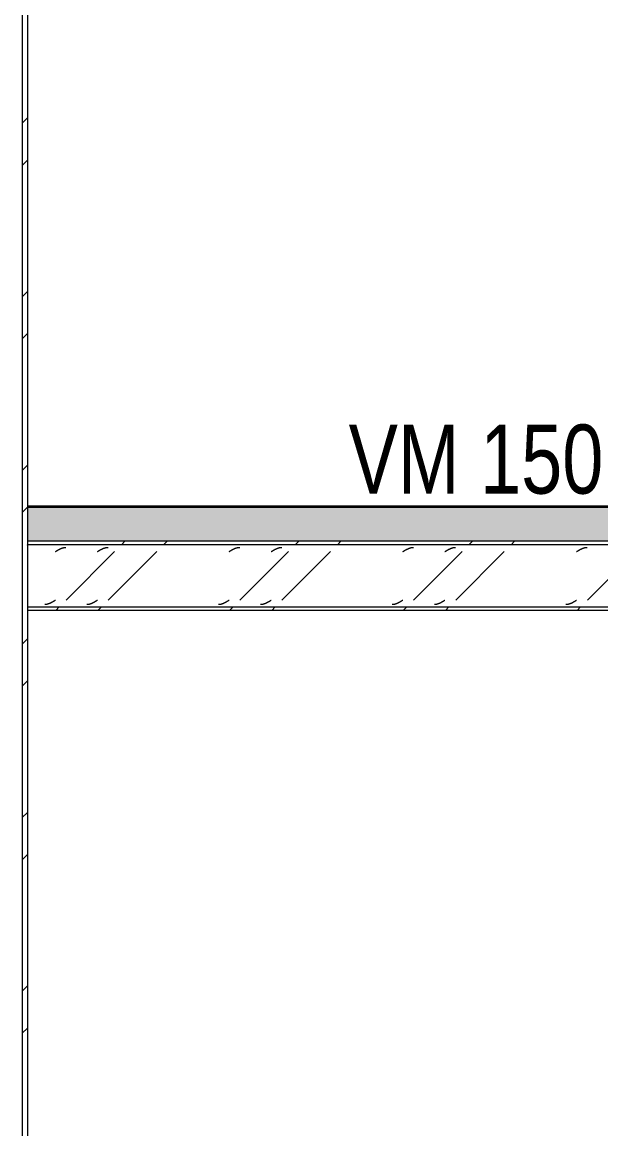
# Model space of a CAD drawing. Header units: centimetres. Extents: x -6741 to 14818, y -293 to 1595.
# Drawn here: x 8144.1 to 8311.6, y 208.7 to 529.3 of the extents above; entities that cross this region are included whole.
import ezdxf

# ---------------------------------------------------------------- set-up
doc = ezdxf.new("R2010")
doc.units = ezdxf.units.CM
for name, color, linetype, lineweight in [('A-FLOR', 7, 'Continuous', 9), ('A-FLOR-PATT', 7, 'Continuous', 35), ('S-BEAM', 7, 'Continuous', 9), ('S-BEAM-IDEN', 7, 'Continuous', 18), ('S-COLS', 7, 'Continuous', 9)]:
    doc.layers.add(name, color=color, linetype=linetype, lineweight=lineweight)
doc.styles.add('Century Gothic_2', font='GOTHIC.TTF', dxfattribs={"width": 0.8, "height": 20})
pattern_1 = [(45, (50.4, 0), (-25.14472, 25.14472), []), (45, (50.4, 38.1), (-25.14472, 25.14472), [])]

# ---------------------------------------------------------------- blocks, each defined once
blk = doc.blocks.new('UC-Perfil universal-Pilar - 200 x 200-V24-Elevación Eje 8-9')
at = {"layer": 'S-COLS', "true_color": 0xc0c0c0}
h = blk.add_hatch(dxfattribs=at)
h.set_pattern_fill('FP_24', color=9, style=0, pattern_type=2)
h.set_pattern_definition(pattern_1)
h.paths.add_polyline_path([(-6793.94, 94), (-6793.94, 933.53), (-6795.48, 933.53), (-6795.48, 94)])
at = {"layer": 'S-COLS'}
for p, q in [((-6795.48, 933.53), (-6795.48, 94)), ((-6793.94, 933.53), (-6793.94, 94))]:
    blk.add_line(p, q, dxfattribs=at)
blk = doc.blocks.new('FP_29-Elevación Eje 8-9')
at = {"layer": 'S-BEAM', "color": 9, "true_color": 0xc0c0c0}
for p, q in [((-6788.93, 360.61), (-6788.88, 360.61)), ((-6788.88, 360.61), (-6788.83, 360.61)), ((-6788.83, 360.61), (-6788.78, 360.62)), ((-6788.78, 360.62), (-6788.73, 360.62)), ((-6788.73, 360.62), (-6788.69, 360.62)), ((-6788.69, 360.62), (-6788.64, 360.63)), ((-6788.64, 360.63), (-6788.59, 360.63)), ((-6788.59, 360.63), (-6788.54, 360.64)), ((-6788.54, 360.64), (-6788.49, 360.65)), ((-6788.49, 360.65), (-6788.44, 360.65)), ((-6788.44, 360.65), (-6788.39, 360.66)), ((-6788.39, 360.66), (-6788.34, 360.67)), ((-6788.34, 360.67), (-6788.3, 360.68)), ((-6788.3, 360.68), (-6788.25, 360.69)), ((-6788.25, 360.69), (-6788.2, 360.7)), ((-6788.2, 360.7), (-6788.15, 360.72)), ((-6788.15, 360.72), (-6788.1, 360.73)), ((-6788.1, 360.73), (-6788.05, 360.74)), ((-6788.05, 360.74), (-6788, 360.76)), ((-6788, 360.76), (-6787.96, 360.77)), ((-6787.96, 360.77), (-6787.91, 360.79)), ((-6787.91, 360.79), (-6787.86, 360.8)), ((-6787.86, 360.8), (-6787.81, 360.82)), ((-6787.81, 360.82), (-6787.76, 360.83)), ((-6787.76, 360.83), (-6787.71, 360.85)), ((-6787.71, 360.85), (-6787.66, 360.87)), ((-6787.66, 360.87), (-6787.62, 360.89)), ((-6787.62, 360.89), (-6787.57, 360.91)), ((-6787.57, 360.91), (-6787.52, 360.93)), ((-6787.52, 360.93), (-6787.47, 360.95)), ((-6787.47, 360.95), (-6787.42, 360.97)), ((-6787.42, 360.97), (-6787.37, 360.99)), ((-6787.37, 360.99), (-6787.32, 361.01)), ((-6787.32, 361.01), (-6787.28, 361.04)), ((-6787.28, 361.04), (-6787.23, 361.06)), ((-6787.23, 361.06), (-6787.18, 361.08)), ((-6787.18, 361.08), (-6787.13, 361.11)), ((-6787.13, 361.11), (-6787.08, 361.13)), ((-6787.08, 361.13), (-6787.03, 361.16)), ((-6787.03, 361.16), (-6786.98, 361.18)), ((-6786.98, 361.18), (-6786.94, 361.21)), ((-6786.94, 361.21), (-6786.89, 361.23)), ((-6786.89, 361.23), (-6786.84, 361.26)), ((-6786.84, 361.26), (-6786.79, 361.29)), ((-6786.79, 361.29), (-6786.74, 361.31)), ((-6786.74, 361.31), (-6786.69, 361.34)), ((-6786.69, 361.34), (-6786.64, 361.37)), ((-6786.64, 361.37), (-6786.6, 361.4)), ((-6786.6, 361.4), (-6786.55, 361.42)), ((-6786.55, 361.42), (-6786.5, 361.45)), ((-6786.5, 361.45), (-6786.45, 361.48)), ((-6786.45, 361.48), (-6786.4, 361.51)), ((-6786.4, 361.51), (-6786.35, 361.54)), ((-6786.35, 361.54), (-6786.3, 361.57)), ((-6786.3, 361.57), (-6786.26, 361.6)), ((-6786.26, 361.6), (-6786.21, 361.63)), ((-6786.21, 361.63), (-6786.16, 361.66)), ((-6786.16, 361.66), (-6786.11, 361.69)), ((-6786.11, 361.69), (-6786.06, 361.72)), ((-6786.06, 361.72), (-6786.01, 361.75)), ((-6786.01, 361.75), (-6785.96, 361.78)), ((-6785.96, 361.78), (-6785.92, 361.81)), ((-6785.92, 361.81), (-6785.87, 361.84)), ((-6776.74, 360.61), (-6776.69, 360.61)), ((-6776.69, 360.61), (-6776.64, 360.61)), ((-6776.64, 360.61), (-6776.59, 360.62)), ((-6776.59, 360.62), (-6776.54, 360.62)), ((-6776.54, 360.62), (-6776.5, 360.62)), ((-6776.5, 360.62), (-6776.45, 360.63)), ((-6776.45, 360.63), (-6776.4, 360.63)), ((-6776.4, 360.63), (-6776.35, 360.64)), ((-6776.35, 360.64), (-6776.3, 360.65)), ((-6776.3, 360.65), (-6776.25, 360.65)), ((-6776.25, 360.65), (-6776.2, 360.66)), ((-6776.2, 360.66), (-6776.16, 360.67)), ((-6776.16, 360.67), (-6776.11, 360.68)), ((-6776.11, 360.68), (-6776.06, 360.69)), ((-6776.06, 360.69), (-6776.01, 360.7)), ((-6776.01, 360.7), (-6775.96, 360.72)), ((-6775.96, 360.72), (-6775.91, 360.73)), ((-6775.91, 360.73), (-6775.86, 360.74)), ((-6775.86, 360.74), (-6775.82, 360.76)), ((-6775.82, 360.76), (-6775.77, 360.77)), ((-6775.77, 360.77), (-6775.72, 360.79)), ((-6775.72, 360.79), (-6775.67, 360.8)), ((-6775.67, 360.8), (-6775.62, 360.82)), ((-6775.62, 360.82), (-6775.57, 360.83)), ((-6775.57, 360.83), (-6775.52, 360.85)), ((-6775.52, 360.85), (-6775.48, 360.87)), ((-6775.48, 360.87), (-6775.43, 360.89)), ((-6775.43, 360.89), (-6775.38, 360.91)), ((-6775.38, 360.91), (-6775.33, 360.93)), ((-6775.33, 360.93), (-6775.28, 360.95)), ((-6775.28, 360.95), (-6775.23, 360.97)), ((-6775.23, 360.97), (-6775.18, 360.99)), ((-6775.18, 360.99), (-6775.13, 361.01)), ((-6775.13, 361.01), (-6775.09, 361.04)), ((-6775.09, 361.04), (-6775.04, 361.06)), ((-6775.04, 361.06), (-6774.99, 361.08)), ((-6774.99, 361.08), (-6774.94, 361.11)), ((-6774.94, 361.11), (-6774.89, 361.13)), ((-6774.89, 361.13), (-6774.84, 361.16)), ((-6774.84, 361.16), (-6774.79, 361.18)), ((-6774.79, 361.18), (-6774.75, 361.21)), ((-6774.75, 361.21), (-6774.7, 361.23)), ((-6774.7, 361.23), (-6774.65, 361.26)), ((-6774.65, 361.26), (-6774.6, 361.29)), ((-6774.6, 361.29), (-6774.55, 361.31)), ((-6774.55, 361.31), (-6774.5, 361.34)), ((-6774.5, 361.34), (-6774.45, 361.37)), ((-6774.45, 361.37), (-6774.41, 361.4)), ((-6774.41, 361.4), (-6774.36, 361.42)), ((-6774.36, 361.42), (-6774.31, 361.45)), ((-6774.31, 361.45), (-6774.26, 361.48)), ((-6774.26, 361.48), (-6774.21, 361.51)), ((-6774.21, 361.51), (-6774.16, 361.54)), ((-6774.16, 361.54), (-6774.11, 361.57)), ((-6774.11, 361.57), (-6774.07, 361.6)), ((-6774.07, 361.6), (-6774.02, 361.63)), ((-6774.02, 361.63), (-6773.97, 361.66)), ((-6773.97, 361.66), (-6773.92, 361.69)), ((-6773.92, 361.69), (-6773.87, 361.72)), ((-6773.87, 361.72), (-6773.82, 361.75)), ((-6773.82, 361.75), (-6773.77, 361.78)), ((-6773.77, 361.78), (-6773.73, 361.81)), ((-6773.73, 361.81), (-6773.68, 361.84)), ((-6738.64, 360.61), (-6738.59, 360.61)), ((-6738.59, 360.61), (-6738.54, 360.61)), ((-6738.54, 360.61), (-6738.49, 360.62)), ((-6738.49, 360.62), (-6738.44, 360.62)), ((-6738.44, 360.62), (-6738.4, 360.62)), ((-6738.4, 360.62), (-6738.35, 360.63)), ((-6738.35, 360.63), (-6738.3, 360.63)), ((-6738.3, 360.63), (-6738.25, 360.64)), ((-6738.25, 360.64), (-6738.2, 360.65)), ((-6738.2, 360.65), (-6738.15, 360.65)), ((-6738.15, 360.65), (-6738.1, 360.66)), ((-6738.1, 360.66), (-6738.06, 360.67)), ((-6738.06, 360.67), (-6738.01, 360.68)), ((-6738.01, 360.68), (-6737.96, 360.69)), ((-6737.96, 360.69), (-6737.91, 360.7)), ((-6737.91, 360.7), (-6737.86, 360.72)), ((-6737.86, 360.72), (-6737.81, 360.73)), ((-6737.81, 360.73), (-6737.76, 360.74)), ((-6737.76, 360.74), (-6737.72, 360.76)), ((-6737.72, 360.76), (-6737.67, 360.77)), ((-6737.67, 360.77), (-6737.62, 360.79)), ((-6737.62, 360.79), (-6737.57, 360.8)), ((-6737.57, 360.8), (-6737.52, 360.82)), ((-6737.52, 360.82), (-6737.47, 360.83)), ((-6737.47, 360.83), (-6737.42, 360.85)), ((-6737.42, 360.85), (-6737.38, 360.87)), ((-6737.38, 360.87), (-6737.33, 360.89)), ((-6737.33, 360.89), (-6737.28, 360.91)), ((-6737.28, 360.91), (-6737.23, 360.93)), ((-6737.23, 360.93), (-6737.18, 360.95)), ((-6737.18, 360.95), (-6737.13, 360.97)), ((-6737.13, 360.97), (-6737.08, 360.99)), ((-6737.08, 360.99), (-6737.03, 361.01)), ((-6737.03, 361.01), (-6736.99, 361.04)), ((-6736.99, 361.04), (-6736.94, 361.06)), ((-6736.94, 361.06), (-6736.89, 361.08)), ((-6736.89, 361.08), (-6736.84, 361.11)), ((-6736.84, 361.11), (-6736.79, 361.13)), ((-6736.79, 361.13), (-6736.74, 361.16)), ((-6736.74, 361.16), (-6736.69, 361.18)), ((-6736.69, 361.18), (-6736.65, 361.21)), ((-6736.65, 361.21), (-6736.6, 361.23)), ((-6736.6, 361.23), (-6736.55, 361.26)), ((-6736.55, 361.26), (-6736.5, 361.29)), ((-6736.5, 361.29), (-6736.45, 361.31)), ((-6736.45, 361.31), (-6736.4, 361.34)), ((-6736.4, 361.34), (-6736.35, 361.37)), ((-6736.35, 361.37), (-6736.31, 361.4)), ((-6736.31, 361.4), (-6736.26, 361.42)), ((-6736.26, 361.42), (-6736.21, 361.45)), ((-6736.21, 361.45), (-6736.16, 361.48)), ((-6736.16, 361.48), (-6736.11, 361.51)), ((-6736.11, 361.51), (-6736.06, 361.54)), ((-6736.06, 361.54), (-6736.01, 361.57)), ((-6736.01, 361.57), (-6735.97, 361.6)), ((-6735.97, 361.6), (-6735.92, 361.63)), ((-6735.92, 361.63), (-6735.87, 361.66)), ((-6735.87, 361.66), (-6735.82, 361.69)), ((-6735.82, 361.69), (-6735.77, 361.72)), ((-6735.77, 361.72), (-6735.72, 361.75)), ((-6735.72, 361.75), (-6735.67, 361.78)), ((-6735.67, 361.78), (-6735.63, 361.81)), ((-6735.63, 361.81), (-6735.58, 361.84)), ((-6726.45, 360.61), (-6726.4, 360.61)), ((-6726.4, 360.61), (-6726.35, 360.61)), ((-6726.35, 360.61), (-6726.3, 360.62)), ((-6726.3, 360.62), (-6726.25, 360.62)), ((-6726.25, 360.62), (-6726.21, 360.62)), ((-6726.21, 360.62), (-6726.16, 360.63)), ((-6726.16, 360.63), (-6726.11, 360.63)), ((-6726.11, 360.63), (-6726.06, 360.64)), ((-6726.06, 360.64), (-6726.01, 360.65)), ((-6726.01, 360.65), (-6725.96, 360.65)), ((-6725.96, 360.65), (-6725.91, 360.66)), ((-6725.91, 360.66), (-6725.87, 360.67)), ((-6725.87, 360.67), (-6725.82, 360.68)), ((-6725.82, 360.68), (-6725.77, 360.69)), ((-6725.77, 360.69), (-6725.72, 360.7)), ((-6725.72, 360.7), (-6725.67, 360.72)), ((-6725.67, 360.72), (-6725.62, 360.73)), ((-6725.62, 360.73), (-6725.57, 360.74)), ((-6725.57, 360.74), (-6725.53, 360.76)), ((-6725.53, 360.76), (-6725.48, 360.77)), ((-6725.48, 360.77), (-6725.43, 360.79)), ((-6725.43, 360.79), (-6725.38, 360.8)), ((-6725.38, 360.8), (-6725.33, 360.82)), ((-6725.33, 360.82), (-6725.28, 360.83)), ((-6725.28, 360.83), (-6725.23, 360.85)), ((-6725.23, 360.85), (-6725.19, 360.87)), ((-6725.19, 360.87), (-6725.14, 360.89)), ((-6725.14, 360.89), (-6725.09, 360.91)), ((-6725.09, 360.91), (-6725.04, 360.93)), ((-6725.04, 360.93), (-6724.99, 360.95)), ((-6724.99, 360.95), (-6724.94, 360.97)), ((-6724.94, 360.97), (-6724.89, 360.99)), ((-6724.89, 360.99), (-6724.85, 361.01)), ((-6724.85, 361.01), (-6724.8, 361.04)), ((-6724.8, 361.04), (-6724.75, 361.06)), ((-6724.75, 361.06), (-6724.7, 361.08)), ((-6724.7, 361.08), (-6724.65, 361.11)), ((-6724.65, 361.11), (-6724.6, 361.13)), ((-6724.6, 361.13), (-6724.55, 361.16)), ((-6724.55, 361.16), (-6724.51, 361.18)), ((-6724.51, 361.18), (-6724.46, 361.21)), ((-6724.46, 361.21), (-6724.41, 361.23)), ((-6724.41, 361.23), (-6724.36, 361.26)), ((-6724.36, 361.26), (-6724.31, 361.29)), ((-6724.31, 361.29), (-6724.26, 361.31)), ((-6724.26, 361.31), (-6724.21, 361.34)), ((-6724.21, 361.34), (-6724.17, 361.37)), ((-6724.17, 361.37), (-6724.12, 361.4)), ((-6724.12, 361.4), (-6724.07, 361.42)), ((-6724.07, 361.42), (-6724.02, 361.45)), ((-6724.02, 361.45), (-6723.97, 361.48)), ((-6723.97, 361.48), (-6723.92, 361.51)), ((-6723.92, 361.51), (-6723.87, 361.54)), ((-6723.87, 361.54), (-6723.82, 361.57)), ((-6723.82, 361.57), (-6723.78, 361.6)), ((-6723.78, 361.6), (-6723.73, 361.63)), ((-6723.73, 361.63), (-6723.68, 361.66)), ((-6723.68, 361.66), (-6723.63, 361.69)), ((-6723.63, 361.69), (-6723.58, 361.72)), ((-6723.58, 361.72), (-6723.53, 361.75)), ((-6723.53, 361.75), (-6723.48, 361.78)), ((-6723.48, 361.78), (-6723.44, 361.81)), ((-6723.44, 361.81), (-6723.39, 361.84)), ((-6688.35, 360.61), (-6688.3, 360.61)), ((-6688.3, 360.61), (-6688.25, 360.61)), ((-6688.25, 360.61), (-6688.2, 360.62)), ((-6688.2, 360.62), (-6688.15, 360.62)), ((-6688.15, 360.62), (-6688.11, 360.62)), ((-6688.11, 360.62), (-6688.06, 360.63)), ((-6688.06, 360.63), (-6688.01, 360.63)), ((-6688.01, 360.63), (-6687.96, 360.64)), ((-6687.96, 360.64), (-6687.91, 360.65)), ((-6687.91, 360.65), (-6687.86, 360.65)), ((-6687.86, 360.65), (-6687.81, 360.66)), ((-6687.81, 360.66), (-6687.77, 360.67)), ((-6687.77, 360.67), (-6687.72, 360.68)), ((-6687.72, 360.68), (-6687.67, 360.69)), ((-6687.67, 360.69), (-6687.62, 360.7)), ((-6687.62, 360.7), (-6687.57, 360.72)), ((-6687.57, 360.72), (-6687.52, 360.73)), ((-6687.52, 360.73), (-6687.47, 360.74)), ((-6687.47, 360.74), (-6687.43, 360.76)), ((-6687.43, 360.76), (-6687.38, 360.77)), ((-6687.38, 360.77), (-6687.33, 360.79)), ((-6687.33, 360.79), (-6687.28, 360.8)), ((-6687.28, 360.8), (-6687.23, 360.82)), ((-6687.23, 360.82), (-6687.18, 360.83)), ((-6687.18, 360.83), (-6687.13, 360.85)), ((-6687.13, 360.85), (-6687.09, 360.87)), ((-6687.09, 360.87), (-6687.04, 360.89)), ((-6687.04, 360.89), (-6686.99, 360.91)), ((-6686.99, 360.91), (-6686.94, 360.93)), ((-6686.94, 360.93), (-6686.89, 360.95)), ((-6686.89, 360.95), (-6686.84, 360.97)), ((-6686.84, 360.97), (-6686.79, 360.99)), ((-6686.79, 360.99), (-6686.75, 361.01)), ((-6686.75, 361.01), (-6686.7, 361.04)), ((-6686.7, 361.04), (-6686.65, 361.06)), ((-6686.65, 361.06), (-6686.6, 361.08)), ((-6686.6, 361.08), (-6686.55, 361.11)), ((-6686.55, 361.11), (-6686.5, 361.13)), ((-6686.5, 361.13), (-6686.45, 361.16)), ((-6686.45, 361.16), (-6686.41, 361.18)), ((-6686.41, 361.18), (-6686.36, 361.21)), ((-6686.36, 361.21), (-6686.31, 361.23)), ((-6686.31, 361.23), (-6686.26, 361.26)), ((-6686.26, 361.26), (-6686.21, 361.29)), ((-6686.21, 361.29), (-6686.16, 361.31)), ((-6686.16, 361.31), (-6686.11, 361.34)), ((-6686.11, 361.34), (-6686.07, 361.37)), ((-6686.07, 361.37), (-6686.02, 361.4)), ((-6686.02, 361.4), (-6685.97, 361.42)), ((-6685.97, 361.42), (-6685.92, 361.45)), ((-6685.92, 361.45), (-6685.87, 361.48)), ((-6685.87, 361.48), (-6685.82, 361.51)), ((-6685.82, 361.51), (-6685.77, 361.54)), ((-6685.77, 361.54), (-6685.72, 361.57)), ((-6685.72, 361.57), (-6685.68, 361.6)), ((-6685.68, 361.6), (-6685.63, 361.63)), ((-6685.63, 361.63), (-6685.58, 361.66)), ((-6685.58, 361.66), (-6685.53, 361.69)), ((-6685.53, 361.69), (-6685.48, 361.72)), ((-6685.48, 361.72), (-6685.43, 361.75)), ((-6685.43, 361.75), (-6685.38, 361.78)), ((-6685.38, 361.78), (-6685.34, 361.81)), ((-6685.34, 361.81), (-6685.29, 361.84)), ((-6676.16, 360.61), (-6676.11, 360.61)), ((-6676.11, 360.61), (-6676.06, 360.61)), ((-6676.06, 360.61), (-6676.01, 360.62)), ((-6676.01, 360.62), (-6675.97, 360.62)), ((-6675.97, 360.62), (-6675.92, 360.62)), ((-6675.92, 360.62), (-6675.87, 360.63)), ((-6675.87, 360.63), (-6675.82, 360.63)), ((-6675.82, 360.63), (-6675.77, 360.64)), ((-6675.77, 360.64), (-6675.72, 360.65)), ((-6675.72, 360.65), (-6675.67, 360.65)), ((-6675.67, 360.65), (-6675.63, 360.66)), ((-6675.63, 360.66), (-6675.58, 360.67)), ((-6675.58, 360.67), (-6675.53, 360.68)), ((-6675.53, 360.68), (-6675.48, 360.69)), ((-6675.48, 360.69), (-6675.43, 360.7)), ((-6675.43, 360.7), (-6675.38, 360.72)), ((-6675.38, 360.72), (-6675.33, 360.73)), ((-6675.33, 360.73), (-6675.28, 360.74)), ((-6675.28, 360.74), (-6675.24, 360.76)), ((-6675.24, 360.76), (-6675.19, 360.77)), ((-6675.19, 360.77), (-6675.14, 360.79)), ((-6675.14, 360.79), (-6675.09, 360.8)), ((-6675.09, 360.8), (-6675.04, 360.82)), ((-6675.04, 360.82), (-6674.99, 360.83)), ((-6674.99, 360.83), (-6674.94, 360.85)), ((-6674.94, 360.85), (-6674.9, 360.87)), ((-6674.9, 360.87), (-6674.85, 360.89)), ((-6674.85, 360.89), (-6674.8, 360.91)), ((-6674.8, 360.91), (-6674.75, 360.93)), ((-6674.75, 360.93), (-6674.7, 360.95)), ((-6674.7, 360.95), (-6674.65, 360.97)), ((-6674.65, 360.97), (-6674.6, 360.99)), ((-6674.6, 360.99), (-6674.56, 361.01)), ((-6674.56, 361.01), (-6674.51, 361.04)), ((-6674.51, 361.04), (-6674.46, 361.06)), ((-6674.46, 361.06), (-6674.41, 361.08)), ((-6674.41, 361.08), (-6674.36, 361.11)), ((-6674.36, 361.11), (-6674.31, 361.13)), ((-6674.31, 361.13), (-6674.26, 361.16)), ((-6674.26, 361.16), (-6674.22, 361.18)), ((-6674.22, 361.18), (-6674.17, 361.21)), ((-6674.17, 361.21), (-6674.12, 361.23)), ((-6674.12, 361.23), (-6674.07, 361.26)), ((-6674.07, 361.26), (-6674.02, 361.29)), ((-6674.02, 361.29), (-6673.97, 361.31)), ((-6673.97, 361.31), (-6673.92, 361.34)), ((-6673.92, 361.34), (-6673.88, 361.37)), ((-6673.88, 361.37), (-6673.83, 361.4)), ((-6673.83, 361.4), (-6673.78, 361.42)), ((-6673.78, 361.42), (-6673.73, 361.45)), ((-6673.73, 361.45), (-6673.68, 361.48)), ((-6673.68, 361.48), (-6673.63, 361.51)), ((-6673.63, 361.51), (-6673.58, 361.54)), ((-6673.58, 361.54), (-6673.54, 361.57)), ((-6673.54, 361.57), (-6673.49, 361.6)), ((-6673.49, 361.6), (-6673.44, 361.63)), ((-6673.44, 361.63), (-6673.39, 361.66)), ((-6673.39, 361.66), (-6673.34, 361.69)), ((-6673.34, 361.69), (-6673.29, 361.72)), ((-6673.29, 361.72), (-6673.24, 361.75)), ((-6673.24, 361.75), (-6673.2, 361.78)), ((-6673.2, 361.78), (-6673.15, 361.81)), ((-6673.15, 361.81), (-6673.1, 361.84)), ((-6638.06, 360.61), (-6638.01, 360.61)), ((-6638.01, 360.61), (-6637.96, 360.61)), ((-6637.96, 360.61), (-6637.91, 360.62)), ((-6637.91, 360.62), (-6637.87, 360.62)), ((-6637.87, 360.62), (-6637.82, 360.62)), ((-6637.82, 360.62), (-6637.77, 360.63)), ((-6637.77, 360.63), (-6637.72, 360.63)), ((-6637.72, 360.63), (-6637.67, 360.64)), ((-6637.67, 360.64), (-6637.62, 360.65)), ((-6637.62, 360.65), (-6637.57, 360.65)), ((-6637.57, 360.65), (-6637.53, 360.66)), ((-6637.53, 360.66), (-6637.48, 360.67)), ((-6637.48, 360.67), (-6637.43, 360.68)), ((-6637.43, 360.68), (-6637.38, 360.69)), ((-6637.38, 360.69), (-6637.33, 360.7)), ((-6637.33, 360.7), (-6637.28, 360.72)), ((-6637.28, 360.72), (-6637.23, 360.73)), ((-6637.23, 360.73), (-6637.18, 360.74)), ((-6637.18, 360.74), (-6637.14, 360.76)), ((-6637.14, 360.76), (-6637.09, 360.77)), ((-6637.09, 360.77), (-6637.04, 360.79)), ((-6637.04, 360.79), (-6636.99, 360.8)), ((-6636.99, 360.8), (-6636.94, 360.82)), ((-6636.94, 360.82), (-6636.89, 360.83)), ((-6636.89, 360.83), (-6636.84, 360.85)), ((-6636.84, 360.85), (-6636.8, 360.87)), ((-6636.8, 360.87), (-6636.75, 360.89)), ((-6636.75, 360.89), (-6636.7, 360.91)), ((-6636.7, 360.91), (-6636.65, 360.93)), ((-6636.65, 360.93), (-6636.6, 360.95)), ((-6636.6, 360.95), (-6636.55, 360.97)), ((-6636.55, 360.97), (-6636.5, 360.99)), ((-6636.5, 360.99), (-6636.46, 361.01)), ((-6636.46, 361.01), (-6636.41, 361.04)), ((-6636.41, 361.04), (-6636.36, 361.06)), ((-6636.36, 361.06), (-6636.31, 361.08)), ((-6636.31, 361.08), (-6636.26, 361.11)), ((-6636.26, 361.11), (-6636.21, 361.13)), ((-6636.21, 361.13), (-6636.16, 361.16)), ((-6636.16, 361.16), (-6636.12, 361.18)), ((-6636.12, 361.18), (-6636.07, 361.21)), ((-6636.07, 361.21), (-6636.02, 361.23)), ((-6636.02, 361.23), (-6635.97, 361.26)), ((-6635.97, 361.26), (-6635.92, 361.29)), ((-6635.92, 361.29), (-6635.87, 361.31)), ((-6635.87, 361.31), (-6635.82, 361.34)), ((-6635.82, 361.34), (-6635.78, 361.37)), ((-6635.78, 361.37), (-6635.73, 361.4)), ((-6635.73, 361.4), (-6635.68, 361.42)), ((-6635.68, 361.42), (-6635.63, 361.45)), ((-6635.63, 361.45), (-6635.58, 361.48)), ((-6635.58, 361.48), (-6635.53, 361.51)), ((-6635.53, 361.51), (-6635.48, 361.54)), ((-6635.48, 361.54), (-6635.44, 361.57)), ((-6635.44, 361.57), (-6635.39, 361.6)), ((-6635.39, 361.6), (-6635.34, 361.63)), ((-6635.34, 361.63), (-6635.29, 361.66)), ((-6635.29, 361.66), (-6635.24, 361.69)), ((-6635.24, 361.69), (-6635.19, 361.72)), ((-6635.19, 361.72), (-6635.14, 361.75)), ((-6635.14, 361.75), (-6635.1, 361.78)), ((-6635.1, 361.78), (-6635.05, 361.81)), ((-6635.05, 361.81), (-6635, 361.84))]:
    blk.add_line(p, q, dxfattribs=at)
blk = doc.blocks.new('FP_30-Elevación Eje 8-9')
at = {"layer": 'S-BEAM', "color": 9, "true_color": 0xc0c0c0}
for p, q in [((-6785.87, 375.88), (-6785.82, 375.91)), ((-6785.82, 375.91), (-6785.77, 375.94)), ((-6785.77, 375.94), (-6785.72, 375.97)), ((-6785.72, 375.97), (-6785.67, 376)), ((-6785.67, 376), (-6785.62, 376.03)), ((-6785.62, 376.03), (-6785.57, 376.06)), ((-6785.57, 376.06), (-6785.53, 376.09)), ((-6785.53, 376.09), (-6785.48, 376.12)), ((-6785.48, 376.12), (-6785.43, 376.15)), ((-6785.43, 376.15), (-6785.38, 376.18)), ((-6785.38, 376.18), (-6785.33, 376.21)), ((-6785.33, 376.21), (-6785.28, 376.24)), ((-6785.28, 376.24), (-6785.23, 376.26)), ((-6785.23, 376.26), (-6785.19, 376.29)), ((-6785.19, 376.29), (-6785.14, 376.32)), ((-6785.14, 376.32), (-6785.09, 376.35)), ((-6785.09, 376.35), (-6785.04, 376.38)), ((-6785.04, 376.38), (-6784.99, 376.4)), ((-6784.99, 376.4), (-6784.94, 376.43)), ((-6784.94, 376.43), (-6784.89, 376.46)), ((-6784.89, 376.46), (-6784.85, 376.48)), ((-6784.85, 376.48), (-6784.8, 376.51)), ((-6784.8, 376.51), (-6784.75, 376.54)), ((-6784.75, 376.54), (-6784.7, 376.56)), ((-6784.7, 376.56), (-6784.65, 376.59)), ((-6784.65, 376.59), (-6784.6, 376.61)), ((-6784.6, 376.61), (-6784.55, 376.63)), ((-6784.55, 376.63), (-6784.51, 376.66)), ((-6784.51, 376.66), (-6784.46, 376.68)), ((-6784.46, 376.68), (-6784.41, 376.7)), ((-6784.41, 376.7), (-6784.36, 376.73)), ((-6784.36, 376.73), (-6784.31, 376.75)), ((-6784.31, 376.75), (-6784.26, 376.77)), ((-6784.26, 376.77), (-6784.21, 376.79)), ((-6784.21, 376.79), (-6784.17, 376.81)), ((-6784.17, 376.81), (-6784.12, 376.83)), ((-6784.12, 376.83), (-6784.07, 376.85)), ((-6784.07, 376.85), (-6784.02, 376.87)), ((-6784.02, 376.87), (-6783.97, 376.88)), ((-6783.97, 376.88), (-6783.92, 376.9)), ((-6783.92, 376.9), (-6783.87, 376.92)), ((-6783.87, 376.92), (-6783.82, 376.93)), ((-6783.82, 376.93), (-6783.78, 376.95)), ((-6783.78, 376.95), (-6783.73, 376.96)), ((-6783.73, 376.96), (-6783.68, 376.98)), ((-6783.68, 376.98), (-6783.63, 376.99)), ((-6783.63, 376.99), (-6783.58, 377)), ((-6783.58, 377), (-6783.53, 377.01)), ((-6783.53, 377.01), (-6783.48, 377.03)), ((-6783.48, 377.03), (-6783.44, 377.04)), ((-6783.44, 377.04), (-6783.39, 377.05)), ((-6783.39, 377.05), (-6783.34, 377.05)), ((-6783.34, 377.05), (-6783.29, 377.06)), ((-6783.29, 377.06), (-6783.24, 377.07)), ((-6783.24, 377.07), (-6783.19, 377.08)), ((-6783.19, 377.08), (-6783.14, 377.08)), ((-6783.14, 377.08), (-6783.1, 377.09)), ((-6783.1, 377.09), (-6783.05, 377.09)), ((-6783.05, 377.09), (-6783, 377.1)), ((-6783, 377.1), (-6782.95, 377.1)), ((-6782.95, 377.1), (-6782.9, 377.1)), ((-6782.9, 377.1), (-6782.85, 377.11)), ((-6782.85, 377.11), (-6782.8, 377.11)), ((-6773.68, 375.88), (-6773.63, 375.91)), ((-6773.63, 375.91), (-6773.58, 375.94)), ((-6773.58, 375.94), (-6773.53, 375.97)), ((-6773.53, 375.97), (-6773.48, 376)), ((-6773.48, 376), (-6773.43, 376.03)), ((-6773.43, 376.03), (-6773.38, 376.06)), ((-6773.38, 376.06), (-6773.34, 376.09)), ((-6773.34, 376.09), (-6773.29, 376.12)), ((-6773.29, 376.12), (-6773.24, 376.15)), ((-6773.24, 376.15), (-6773.19, 376.18)), ((-6773.19, 376.18), (-6773.14, 376.21)), ((-6773.14, 376.21), (-6773.09, 376.24)), ((-6773.09, 376.24), (-6773.04, 376.26)), ((-6773.04, 376.26), (-6773, 376.29)), ((-6773, 376.29), (-6772.95, 376.32)), ((-6772.95, 376.32), (-6772.9, 376.35)), ((-6772.9, 376.35), (-6772.85, 376.38)), ((-6772.85, 376.38), (-6772.8, 376.4)), ((-6772.8, 376.4), (-6772.75, 376.43)), ((-6772.75, 376.43), (-6772.7, 376.46)), ((-6772.7, 376.46), (-6772.66, 376.48)), ((-6772.66, 376.48), (-6772.61, 376.51)), ((-6772.61, 376.51), (-6772.56, 376.54)), ((-6772.56, 376.54), (-6772.51, 376.56)), ((-6772.51, 376.56), (-6772.46, 376.59)), ((-6772.46, 376.59), (-6772.41, 376.61)), ((-6772.41, 376.61), (-6772.36, 376.63)), ((-6772.36, 376.63), (-6772.32, 376.66)), ((-6772.32, 376.66), (-6772.27, 376.68)), ((-6772.27, 376.68), (-6772.22, 376.7)), ((-6772.22, 376.7), (-6772.17, 376.73)), ((-6772.17, 376.73), (-6772.12, 376.75)), ((-6772.12, 376.75), (-6772.07, 376.77)), ((-6772.07, 376.77), (-6772.02, 376.79)), ((-6772.02, 376.79), (-6771.98, 376.81)), ((-6771.98, 376.81), (-6771.93, 376.83)), ((-6771.93, 376.83), (-6771.88, 376.85)), ((-6771.88, 376.85), (-6771.83, 376.87)), ((-6771.83, 376.87), (-6771.78, 376.88)), ((-6771.78, 376.88), (-6771.73, 376.9)), ((-6771.73, 376.9), (-6771.68, 376.92)), ((-6771.68, 376.92), (-6771.64, 376.93)), ((-6771.64, 376.93), (-6771.59, 376.95)), ((-6771.59, 376.95), (-6771.54, 376.96)), ((-6771.54, 376.96), (-6771.49, 376.98)), ((-6771.49, 376.98), (-6771.44, 376.99)), ((-6771.44, 376.99), (-6771.39, 377)), ((-6771.39, 377), (-6771.34, 377.01)), ((-6771.34, 377.01), (-6771.3, 377.03)), ((-6771.3, 377.03), (-6771.25, 377.04)), ((-6771.25, 377.04), (-6771.2, 377.05)), ((-6771.2, 377.05), (-6771.15, 377.05)), ((-6771.15, 377.05), (-6771.1, 377.06)), ((-6771.1, 377.06), (-6771.05, 377.07)), ((-6771.05, 377.07), (-6771, 377.08)), ((-6771, 377.08), (-6770.96, 377.08)), ((-6770.96, 377.08), (-6770.91, 377.09)), ((-6770.91, 377.09), (-6770.86, 377.09)), ((-6770.86, 377.09), (-6770.81, 377.1)), ((-6770.81, 377.1), (-6770.76, 377.1)), ((-6770.76, 377.1), (-6770.71, 377.1)), ((-6770.71, 377.1), (-6770.66, 377.11)), ((-6770.66, 377.11), (-6770.61, 377.11)), ((-6735.58, 375.88), (-6735.53, 375.91)), ((-6735.53, 375.91), (-6735.48, 375.94)), ((-6735.48, 375.94), (-6735.43, 375.97)), ((-6735.43, 375.97), (-6735.38, 376)), ((-6735.38, 376), (-6735.33, 376.03)), ((-6735.33, 376.03), (-6735.28, 376.06)), ((-6735.28, 376.06), (-6735.24, 376.09)), ((-6735.24, 376.09), (-6735.19, 376.12)), ((-6735.19, 376.12), (-6735.14, 376.15)), ((-6735.14, 376.15), (-6735.09, 376.18)), ((-6735.09, 376.18), (-6735.04, 376.21)), ((-6735.04, 376.21), (-6734.99, 376.24)), ((-6734.99, 376.24), (-6734.94, 376.26)), ((-6734.94, 376.26), (-6734.9, 376.29)), ((-6734.9, 376.29), (-6734.85, 376.32)), ((-6734.85, 376.32), (-6734.8, 376.35)), ((-6734.8, 376.35), (-6734.75, 376.38)), ((-6734.75, 376.38), (-6734.7, 376.4)), ((-6734.7, 376.4), (-6734.65, 376.43)), ((-6734.65, 376.43), (-6734.6, 376.46)), ((-6734.6, 376.46), (-6734.56, 376.48)), ((-6734.56, 376.48), (-6734.51, 376.51)), ((-6734.51, 376.51), (-6734.46, 376.54)), ((-6734.46, 376.54), (-6734.41, 376.56)), ((-6734.41, 376.56), (-6734.36, 376.59)), ((-6734.36, 376.59), (-6734.31, 376.61)), ((-6734.31, 376.61), (-6734.26, 376.63)), ((-6734.26, 376.63), (-6734.22, 376.66)), ((-6734.22, 376.66), (-6734.17, 376.68)), ((-6734.17, 376.68), (-6734.12, 376.7)), ((-6734.12, 376.7), (-6734.07, 376.73)), ((-6734.07, 376.73), (-6734.02, 376.75)), ((-6734.02, 376.75), (-6733.97, 376.77)), ((-6733.97, 376.77), (-6733.92, 376.79)), ((-6733.92, 376.79), (-6733.88, 376.81)), ((-6733.88, 376.81), (-6733.83, 376.83)), ((-6733.83, 376.83), (-6733.78, 376.85)), ((-6733.78, 376.85), (-6733.73, 376.87)), ((-6733.73, 376.87), (-6733.68, 376.88)), ((-6733.68, 376.88), (-6733.63, 376.9)), ((-6733.63, 376.9), (-6733.58, 376.92)), ((-6733.58, 376.92), (-6733.54, 376.93)), ((-6733.54, 376.93), (-6733.49, 376.95)), ((-6733.49, 376.95), (-6733.44, 376.96)), ((-6733.44, 376.96), (-6733.39, 376.98)), ((-6733.39, 376.98), (-6733.34, 376.99)), ((-6733.34, 376.99), (-6733.29, 377)), ((-6733.29, 377), (-6733.24, 377.01)), ((-6733.24, 377.01), (-6733.2, 377.03)), ((-6733.2, 377.03), (-6733.15, 377.04)), ((-6733.15, 377.04), (-6733.1, 377.05)), ((-6733.1, 377.05), (-6733.05, 377.05)), ((-6733.05, 377.05), (-6733, 377.06)), ((-6733, 377.06), (-6732.95, 377.07)), ((-6732.95, 377.07), (-6732.9, 377.08)), ((-6732.9, 377.08), (-6732.86, 377.08)), ((-6732.86, 377.08), (-6732.81, 377.09)), ((-6732.81, 377.09), (-6732.76, 377.09)), ((-6732.76, 377.09), (-6732.71, 377.1)), ((-6732.71, 377.1), (-6732.66, 377.1)), ((-6732.66, 377.1), (-6732.61, 377.1)), ((-6732.61, 377.1), (-6732.56, 377.11)), ((-6732.56, 377.11), (-6732.51, 377.11)), ((-6723.39, 375.88), (-6723.34, 375.91)), ((-6723.34, 375.91), (-6723.29, 375.94)), ((-6723.29, 375.94), (-6723.24, 375.97)), ((-6723.24, 375.97), (-6723.19, 376)), ((-6723.19, 376), (-6723.14, 376.03)), ((-6723.14, 376.03), (-6723.1, 376.06)), ((-6723.1, 376.06), (-6723.05, 376.09)), ((-6723.05, 376.09), (-6723, 376.12)), ((-6723, 376.12), (-6722.95, 376.15)), ((-6722.95, 376.15), (-6722.9, 376.18)), ((-6722.9, 376.18), (-6722.85, 376.21)), ((-6722.85, 376.21), (-6722.8, 376.24)), ((-6722.8, 376.24), (-6722.76, 376.26)), ((-6722.76, 376.26), (-6722.71, 376.29)), ((-6722.71, 376.29), (-6722.66, 376.32)), ((-6722.66, 376.32), (-6722.61, 376.35)), ((-6722.61, 376.35), (-6722.56, 376.38)), ((-6722.56, 376.38), (-6722.51, 376.4)), ((-6722.51, 376.4), (-6722.46, 376.43)), ((-6722.46, 376.43), (-6722.42, 376.46)), ((-6722.42, 376.46), (-6722.37, 376.48)), ((-6722.37, 376.48), (-6722.32, 376.51)), ((-6722.32, 376.51), (-6722.27, 376.54)), ((-6722.27, 376.54), (-6722.22, 376.56)), ((-6722.22, 376.56), (-6722.17, 376.59)), ((-6722.17, 376.59), (-6722.12, 376.61)), ((-6722.12, 376.61), (-6722.07, 376.63)), ((-6722.07, 376.63), (-6722.03, 376.66)), ((-6722.03, 376.66), (-6721.98, 376.68)), ((-6721.98, 376.68), (-6721.93, 376.7)), ((-6721.93, 376.7), (-6721.88, 376.73)), ((-6721.88, 376.73), (-6721.83, 376.75)), ((-6721.83, 376.75), (-6721.78, 376.77)), ((-6721.78, 376.77), (-6721.73, 376.79)), ((-6721.73, 376.79), (-6721.69, 376.81)), ((-6721.69, 376.81), (-6721.64, 376.83)), ((-6721.64, 376.83), (-6721.59, 376.85)), ((-6721.59, 376.85), (-6721.54, 376.87)), ((-6721.54, 376.87), (-6721.49, 376.88)), ((-6721.49, 376.88), (-6721.44, 376.9)), ((-6721.44, 376.9), (-6721.39, 376.92)), ((-6721.39, 376.92), (-6721.35, 376.93)), ((-6721.35, 376.93), (-6721.3, 376.95)), ((-6721.3, 376.95), (-6721.25, 376.96)), ((-6721.25, 376.96), (-6721.2, 376.98)), ((-6721.2, 376.98), (-6721.15, 376.99)), ((-6721.15, 376.99), (-6721.1, 377)), ((-6721.1, 377), (-6721.05, 377.01)), ((-6721.05, 377.01), (-6721.01, 377.03)), ((-6721.01, 377.03), (-6720.96, 377.04)), ((-6720.96, 377.04), (-6720.91, 377.05)), ((-6720.91, 377.05), (-6720.86, 377.05)), ((-6720.86, 377.05), (-6720.81, 377.06)), ((-6720.81, 377.06), (-6720.76, 377.07)), ((-6720.76, 377.07), (-6720.71, 377.08)), ((-6720.71, 377.08), (-6720.67, 377.08)), ((-6720.67, 377.08), (-6720.62, 377.09)), ((-6720.62, 377.09), (-6720.57, 377.09)), ((-6720.57, 377.09), (-6720.52, 377.1)), ((-6720.52, 377.1), (-6720.47, 377.1)), ((-6720.47, 377.1), (-6720.42, 377.1)), ((-6720.42, 377.1), (-6720.37, 377.11)), ((-6720.37, 377.11), (-6720.33, 377.11)), ((-6685.29, 375.88), (-6685.24, 375.91)), ((-6685.24, 375.91), (-6685.19, 375.94)), ((-6685.19, 375.94), (-6685.14, 375.97)), ((-6685.14, 375.97), (-6685.09, 376)), ((-6685.09, 376), (-6685.04, 376.03)), ((-6685.04, 376.03), (-6685, 376.06)), ((-6685, 376.06), (-6684.95, 376.09)), ((-6684.95, 376.09), (-6684.9, 376.12)), ((-6684.9, 376.12), (-6684.85, 376.15)), ((-6684.85, 376.15), (-6684.8, 376.18)), ((-6684.8, 376.18), (-6684.75, 376.21)), ((-6684.75, 376.21), (-6684.7, 376.24)), ((-6684.7, 376.24), (-6684.66, 376.26)), ((-6684.66, 376.26), (-6684.61, 376.29)), ((-6684.61, 376.29), (-6684.56, 376.32)), ((-6684.56, 376.32), (-6684.51, 376.35)), ((-6684.51, 376.35), (-6684.46, 376.38)), ((-6684.46, 376.38), (-6684.41, 376.4)), ((-6684.41, 376.4), (-6684.36, 376.43)), ((-6684.36, 376.43), (-6684.32, 376.46)), ((-6684.32, 376.46), (-6684.27, 376.48)), ((-6684.27, 376.48), (-6684.22, 376.51)), ((-6684.22, 376.51), (-6684.17, 376.54)), ((-6684.17, 376.54), (-6684.12, 376.56)), ((-6684.12, 376.56), (-6684.07, 376.59)), ((-6684.07, 376.59), (-6684.02, 376.61)), ((-6684.02, 376.61), (-6683.97, 376.63)), ((-6683.97, 376.63), (-6683.93, 376.66)), ((-6683.93, 376.66), (-6683.88, 376.68)), ((-6683.88, 376.68), (-6683.83, 376.7)), ((-6683.83, 376.7), (-6683.78, 376.73)), ((-6683.78, 376.73), (-6683.73, 376.75)), ((-6683.73, 376.75), (-6683.68, 376.77)), ((-6683.68, 376.77), (-6683.63, 376.79)), ((-6683.63, 376.79), (-6683.59, 376.81)), ((-6683.59, 376.81), (-6683.54, 376.83)), ((-6683.54, 376.83), (-6683.49, 376.85)), ((-6683.49, 376.85), (-6683.44, 376.87)), ((-6683.44, 376.87), (-6683.39, 376.88)), ((-6683.39, 376.88), (-6683.34, 376.9)), ((-6683.34, 376.9), (-6683.29, 376.92)), ((-6683.29, 376.92), (-6683.25, 376.93)), ((-6683.25, 376.93), (-6683.2, 376.95)), ((-6683.2, 376.95), (-6683.15, 376.96)), ((-6683.15, 376.96), (-6683.1, 376.98)), ((-6683.1, 376.98), (-6683.05, 376.99)), ((-6683.05, 376.99), (-6683, 377)), ((-6683, 377), (-6682.95, 377.01)), ((-6682.95, 377.01), (-6682.91, 377.03)), ((-6682.91, 377.03), (-6682.86, 377.04)), ((-6682.86, 377.04), (-6682.81, 377.05)), ((-6682.81, 377.05), (-6682.76, 377.05)), ((-6682.76, 377.05), (-6682.71, 377.06)), ((-6682.71, 377.06), (-6682.66, 377.07)), ((-6682.66, 377.07), (-6682.61, 377.08)), ((-6682.61, 377.08), (-6682.57, 377.08)), ((-6682.57, 377.08), (-6682.52, 377.09)), ((-6682.52, 377.09), (-6682.47, 377.09)), ((-6682.47, 377.09), (-6682.42, 377.1)), ((-6682.42, 377.1), (-6682.37, 377.1)), ((-6682.37, 377.1), (-6682.32, 377.1)), ((-6682.32, 377.1), (-6682.27, 377.11)), ((-6682.27, 377.11), (-6682.23, 377.11)), ((-6673.1, 375.88), (-6673.05, 375.91)), ((-6673.05, 375.91), (-6673, 375.94)), ((-6673, 375.94), (-6672.95, 375.97)), ((-6672.95, 375.97), (-6672.9, 376)), ((-6672.9, 376), (-6672.85, 376.03)), ((-6672.85, 376.03), (-6672.81, 376.06)), ((-6672.81, 376.06), (-6672.76, 376.09)), ((-6672.76, 376.09), (-6672.71, 376.12)), ((-6672.71, 376.12), (-6672.66, 376.15)), ((-6672.66, 376.15), (-6672.61, 376.18)), ((-6672.61, 376.18), (-6672.56, 376.21)), ((-6672.56, 376.21), (-6672.51, 376.24)), ((-6672.51, 376.24), (-6672.47, 376.26)), ((-6672.47, 376.26), (-6672.42, 376.29)), ((-6672.42, 376.29), (-6672.37, 376.32)), ((-6672.37, 376.32), (-6672.32, 376.35)), ((-6672.32, 376.35), (-6672.27, 376.38)), ((-6672.27, 376.38), (-6672.22, 376.4)), ((-6672.22, 376.4), (-6672.17, 376.43)), ((-6672.17, 376.43), (-6672.13, 376.46)), ((-6672.13, 376.46), (-6672.08, 376.48)), ((-6672.08, 376.48), (-6672.03, 376.51)), ((-6672.03, 376.51), (-6671.98, 376.54)), ((-6671.98, 376.54), (-6671.93, 376.56)), ((-6671.93, 376.56), (-6671.88, 376.59)), ((-6671.88, 376.59), (-6671.83, 376.61)), ((-6671.83, 376.61), (-6671.79, 376.63)), ((-6671.79, 376.63), (-6671.74, 376.66)), ((-6671.74, 376.66), (-6671.69, 376.68)), ((-6671.69, 376.68), (-6671.64, 376.7)), ((-6671.64, 376.7), (-6671.59, 376.73)), ((-6671.59, 376.73), (-6671.54, 376.75)), ((-6671.54, 376.75), (-6671.49, 376.77)), ((-6671.49, 376.77), (-6671.45, 376.79)), ((-6671.45, 376.79), (-6671.4, 376.81)), ((-6671.4, 376.81), (-6671.35, 376.83)), ((-6671.35, 376.83), (-6671.3, 376.85)), ((-6671.3, 376.85), (-6671.25, 376.87)), ((-6671.25, 376.87), (-6671.2, 376.88)), ((-6671.2, 376.88), (-6671.15, 376.9)), ((-6671.15, 376.9), (-6671.11, 376.92)), ((-6671.11, 376.92), (-6671.06, 376.93)), ((-6671.06, 376.93), (-6671.01, 376.95)), ((-6671.01, 376.95), (-6670.96, 376.96)), ((-6670.96, 376.96), (-6670.91, 376.98)), ((-6670.91, 376.98), (-6670.86, 376.99)), ((-6670.86, 376.99), (-6670.81, 377)), ((-6670.81, 377), (-6670.77, 377.01)), ((-6670.77, 377.01), (-6670.72, 377.03)), ((-6670.72, 377.03), (-6670.67, 377.04)), ((-6670.67, 377.04), (-6670.62, 377.05)), ((-6670.62, 377.05), (-6670.57, 377.05)), ((-6670.57, 377.05), (-6670.52, 377.06)), ((-6670.52, 377.06), (-6670.47, 377.07)), ((-6670.47, 377.07), (-6670.42, 377.08)), ((-6670.42, 377.08), (-6670.38, 377.08)), ((-6670.38, 377.08), (-6670.33, 377.09)), ((-6670.33, 377.09), (-6670.28, 377.09)), ((-6670.28, 377.09), (-6670.23, 377.1)), ((-6670.23, 377.1), (-6670.18, 377.1)), ((-6670.18, 377.1), (-6670.13, 377.1)), ((-6670.13, 377.1), (-6670.08, 377.11)), ((-6670.08, 377.11), (-6670.04, 377.11)), ((-6635, 375.88), (-6634.95, 375.91)), ((-6634.95, 375.91), (-6634.9, 375.94)), ((-6634.9, 375.94), (-6634.85, 375.97)), ((-6634.85, 375.97), (-6634.8, 376)), ((-6634.8, 376), (-6634.75, 376.03)), ((-6634.75, 376.03), (-6634.71, 376.06)), ((-6634.71, 376.06), (-6634.66, 376.09)), ((-6634.66, 376.09), (-6634.61, 376.12)), ((-6634.61, 376.12), (-6634.56, 376.15)), ((-6634.56, 376.15), (-6634.51, 376.18)), ((-6634.51, 376.18), (-6634.46, 376.21)), ((-6634.46, 376.21), (-6634.41, 376.24)), ((-6634.41, 376.24), (-6634.37, 376.26)), ((-6634.37, 376.26), (-6634.32, 376.29)), ((-6634.32, 376.29), (-6634.27, 376.32)), ((-6634.27, 376.32), (-6634.22, 376.35)), ((-6634.22, 376.35), (-6634.17, 376.38)), ((-6634.17, 376.38), (-6634.12, 376.4)), ((-6634.12, 376.4), (-6634.07, 376.43)), ((-6634.07, 376.43), (-6634.03, 376.46)), ((-6634.03, 376.46), (-6633.98, 376.48)), ((-6633.98, 376.48), (-6633.93, 376.51)), ((-6633.93, 376.51), (-6633.88, 376.54)), ((-6633.88, 376.54), (-6633.83, 376.56)), ((-6633.83, 376.56), (-6633.78, 376.59)), ((-6633.78, 376.59), (-6633.73, 376.61)), ((-6633.73, 376.61), (-6633.69, 376.63)), ((-6633.69, 376.63), (-6633.64, 376.66)), ((-6633.64, 376.66), (-6633.59, 376.68)), ((-6633.59, 376.68), (-6633.54, 376.7)), ((-6633.54, 376.7), (-6633.49, 376.73)), ((-6633.49, 376.73), (-6633.44, 376.75)), ((-6633.44, 376.75), (-6633.39, 376.77)), ((-6633.39, 376.77), (-6633.35, 376.79)), ((-6633.35, 376.79), (-6633.3, 376.81)), ((-6633.3, 376.81), (-6633.25, 376.83)), ((-6633.25, 376.83), (-6633.2, 376.85)), ((-6633.2, 376.85), (-6633.15, 376.87)), ((-6633.15, 376.87), (-6633.1, 376.88)), ((-6633.1, 376.88), (-6633.05, 376.9)), ((-6633.05, 376.9), (-6633.01, 376.92)), ((-6633.01, 376.92), (-6632.96, 376.93)), ((-6632.96, 376.93), (-6632.91, 376.95)), ((-6632.91, 376.95), (-6632.86, 376.96)), ((-6632.86, 376.96), (-6632.81, 376.98)), ((-6632.81, 376.98), (-6632.76, 376.99)), ((-6632.76, 376.99), (-6632.71, 377)), ((-6632.71, 377), (-6632.67, 377.01)), ((-6632.67, 377.01), (-6632.62, 377.03)), ((-6632.62, 377.03), (-6632.57, 377.04)), ((-6632.57, 377.04), (-6632.52, 377.05)), ((-6632.52, 377.05), (-6632.47, 377.05)), ((-6632.47, 377.05), (-6632.42, 377.06)), ((-6632.42, 377.06), (-6632.37, 377.07)), ((-6632.37, 377.07), (-6632.32, 377.08)), ((-6632.32, 377.08), (-6632.28, 377.08)), ((-6632.28, 377.08), (-6632.23, 377.09)), ((-6632.23, 377.09), (-6632.18, 377.09)), ((-6632.18, 377.09), (-6632.13, 377.1)), ((-6632.13, 377.1), (-6632.08, 377.1)), ((-6632.08, 377.1), (-6632.03, 377.1)), ((-6632.03, 377.1), (-6631.98, 377.11)), ((-6631.98, 377.11), (-6631.94, 377.11))]:
    blk.add_line(p, q, dxfattribs=at)
blk = doc.blocks.new('M_W Shapes - 150 x 200-1837127-Elevación Eje 8-9')
at = {"layer": 'S-BEAM', "true_color": 0xc0c0c0}
h = blk.add_hatch(dxfattribs=at)
h.set_pattern_fill('FP_24', color=9, style=0, pattern_type=2)
h.set_pattern_definition(pattern_1)
h.paths.add_polyline_path([(-6602.64, 377.86), (-6460.45, 377.86), (-6460.45, 378.86), (-6793.93, 378.86), (-6793.93, 377.86), (-6785.01, 377.86)])
h = blk.add_hatch(dxfattribs=at)
h.set_pattern_fill('FP_24', color=9, style=0, pattern_type=2)
h.set_pattern_definition(pattern_1)
h.paths.add_polyline_path([(-6465.86, 361.84), (-6460.45, 361.84), (-6460.45, 375.88), (-6793.93, 375.88), (-6793.93, 361.84), (-6511.45, 361.84)])
h = blk.add_hatch(dxfattribs=at)
h.set_pattern_fill('FP_24', color=9, style=0, pattern_type=2)
h.set_pattern_definition(pattern_1)
h.paths.add_polyline_path([(-6602.64, 358.86), (-6460.45, 358.86), (-6460.45, 359.86), (-6793.93, 359.86), (-6793.93, 358.86), (-6785.01, 358.86)])
at = {"layer": 'S-BEAM'}
for p, q in [((-6460.45, 378.86), (-6793.93, 378.86)), ((-6793.93, 377.79), (-6793.93, 377.86)), ((-6460.45, 377.86), (-6793.93, 377.86)), ((-6793.93, 359.86), (-6793.93, 359.93)), ((-6793.93, 359.86), (-6460.45, 359.86)), ((-6460.45, 358.86), (-6793.93, 358.86))]:
    blk.add_line(p, q, dxfattribs=at)
for name in ['FP_30-Elevación Eje 8-9', 'FP_29-Elevación Eje 8-9']:
    blk.add_blockref(name, (0, 0), dxfattribs=at)

msp = doc.modelspace()

# ---------------------------------------------------------------- hatches: boundary and pattern name
at = {"layer": 'A-FLOR-PATT', "lineweight": 9, "true_color": 0x9a9a9a}
msp.add_hatch(color=253, dxfattribs=at).paths.add_polyline_path([(8496.428, 378.859), (8829.108, 378.859), (8829.108, 388.859), (8145.617, 388.859), (8145.621, 378.859), (8496.048, 378.859)])

# ---------------------------------------------------------------- linework, layer by layer
at = {"layer": 'A-FLOR', "lineweight": 35}
msp.add_line((8829.108, 388.859), (8145.617, 388.859), dxfattribs=at)

# ---------------------------------------------------------------- block references
at = {"layer": 'S-BEAM'}
msp.add_blockref('M_W Shapes - 150 x 200-1837127-Elevación Eje 8-9', (14939.553, 0), dxfattribs=at)
at = {"layer": 'S-COLS'}
msp.add_blockref('UC-Perfil universal-Pilar - 200 x 200-V24-Elevación Eje 8-9', (14939.553, 0), dxfattribs=at)

# ---------------------------------------------------------------- texts
at = {"layer": 'S-BEAM-IDEN', "lineweight": 9, "insert": (8238.588, 412.685), "char_height": 20, "width": 173.80585, "attachment_point": 1, "style": 'Century Gothic_2'}
msp.add_mtext('VM 150 x 200', dxfattribs=at)

doc.saveas('drawing.dxf')
